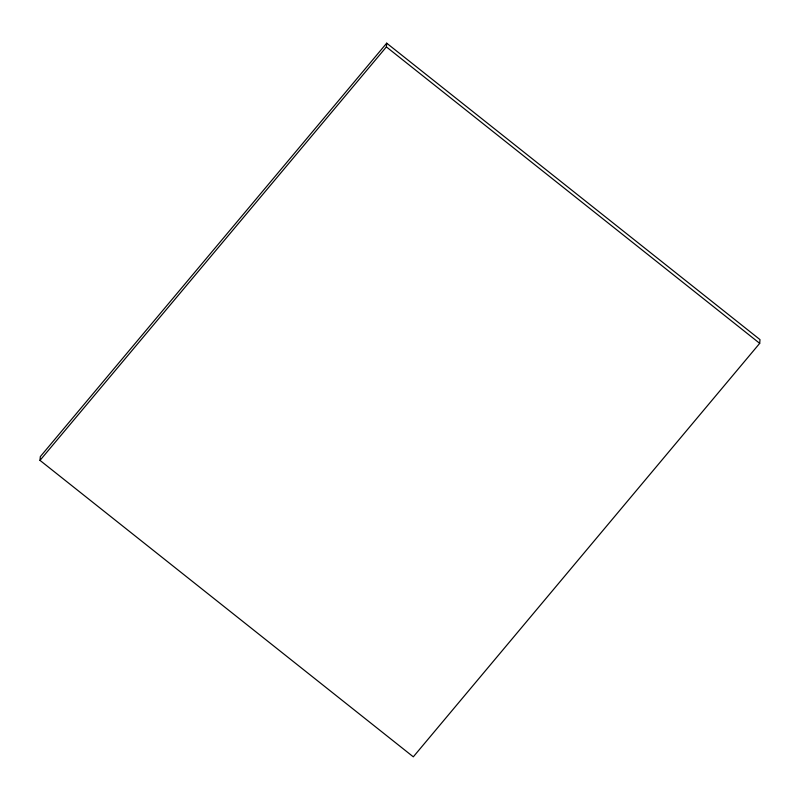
<?xml version="1.0" encoding="UTF-8"?>
<svg xmlns="http://www.w3.org/2000/svg" width="800" height="800" viewBox="0 0 800 800"><rect width="100%" height="100%" fill="white"/><g stroke="black" fill="none" stroke-linecap="round" stroke-linejoin="round"><path stroke-width="1.2" d="M40 460.38L40.3 456.65L386.69 43.17L760 339.62L759.7 343.35L413.31 756.83L40 460.38L386.39 46.9L386.69 43.17M386.39 46.9L759.7 343.35"/></g></svg>
